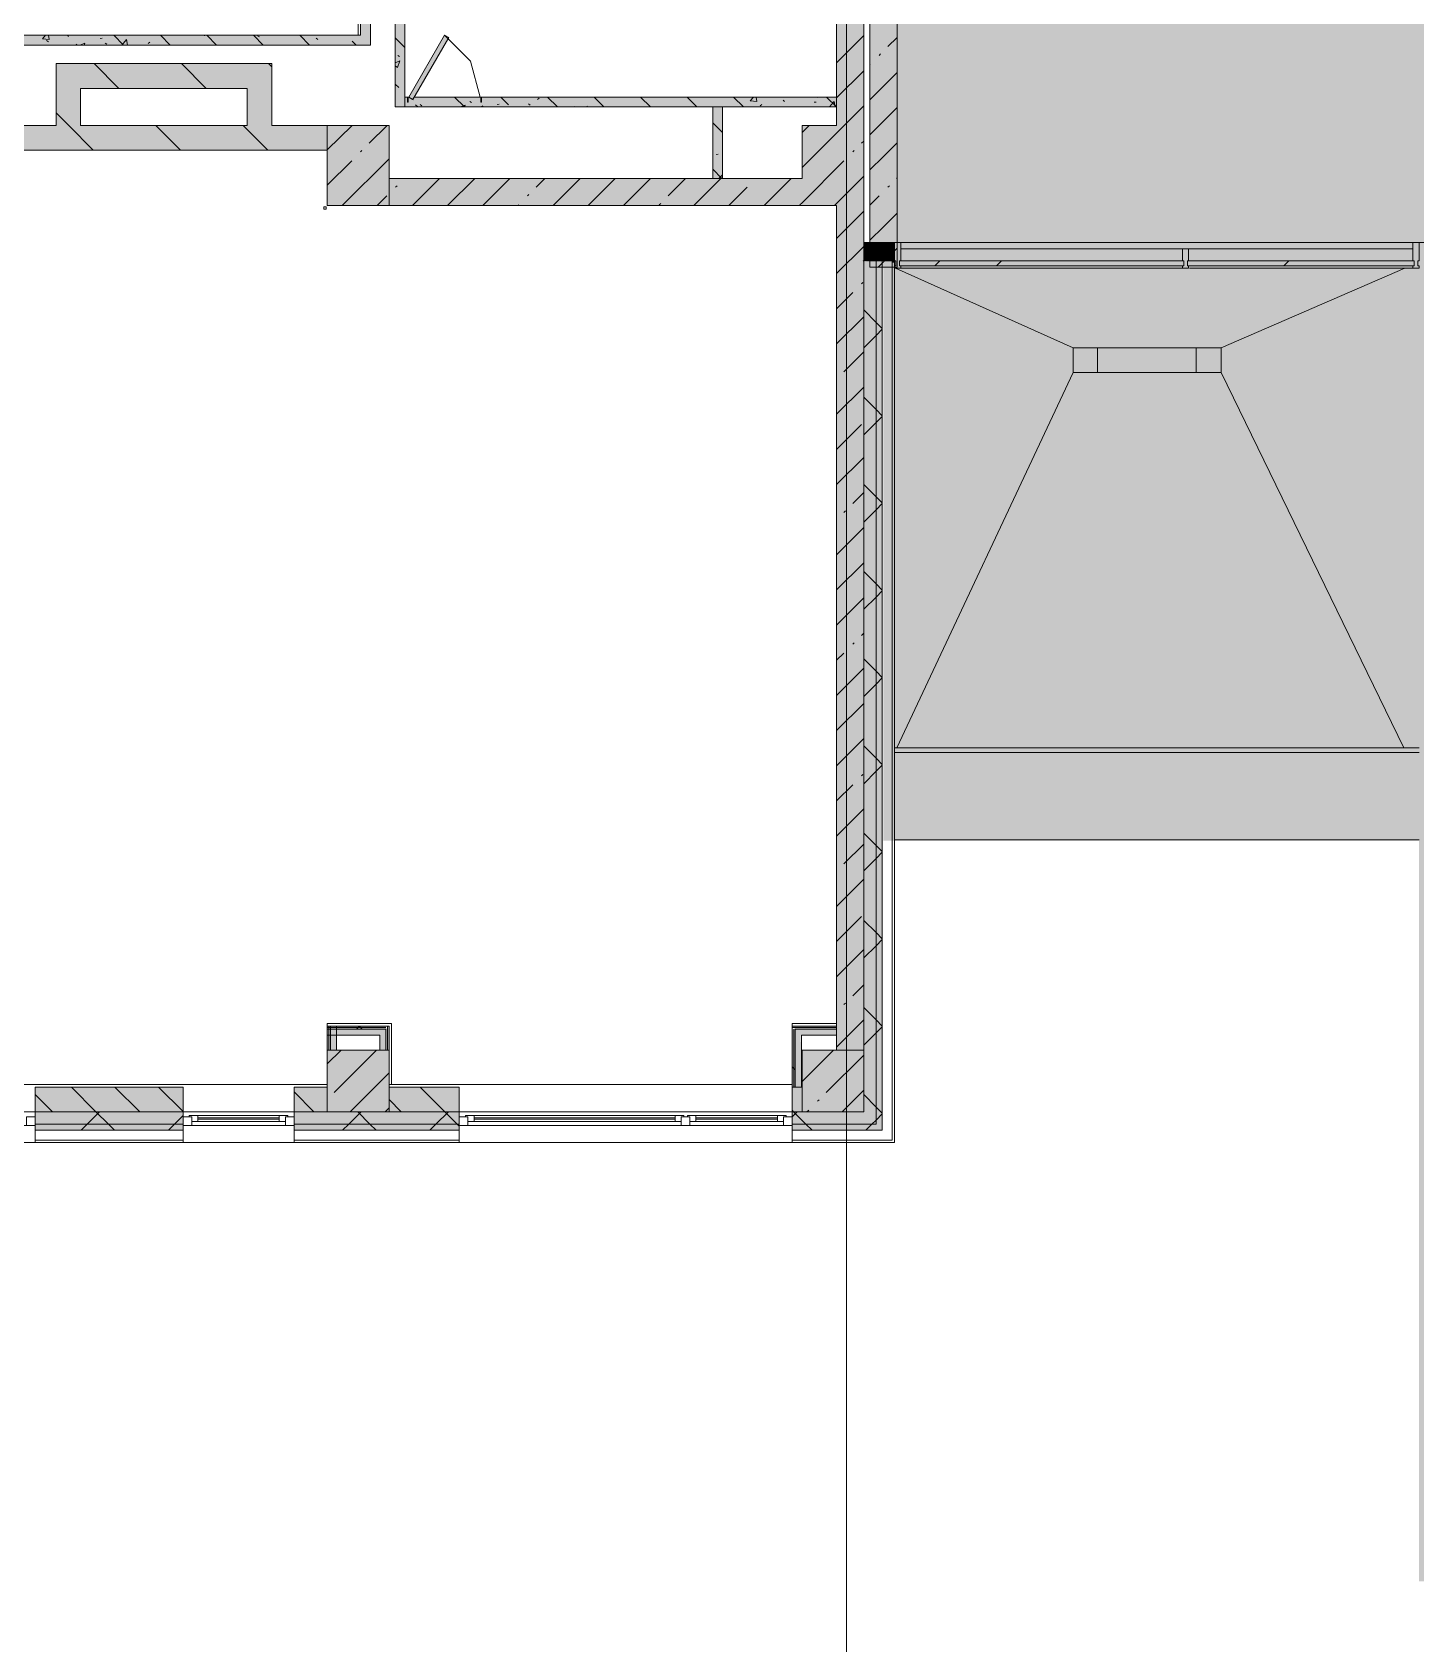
# Model space of a CAD drawing. Header units: millimetres. Extents: x -3817 to 677485, y -22715 to 103890.
# Drawn here: x 17595 to 17683.3, y -19609.9 to -19507 of the extents above; entities that cross this region are included whole.
import ezdxf

# ---------------------------------------------------------------- set-up
doc = ezdxf.new("R2010")
doc.units = ezdxf.units.MM
doc.layers.add('PDF _Геометрия', color=7, linetype='Continuous', true_color=0x1d1d1d)
doc.layers.add('PDF _Сплошная заливка', color=7, linetype='Continuous', true_color=0xffffff)

msp = doc.modelspace()

# ---------------------------------------------------------------- hatches: boundary and pattern name
at = {"layer": 'PDF _Сплошная заливка', "true_color": 0xd9d9d9, "transparency": 33554559}
for points in [[(17936.19, -19605.9), (17967.27, -19605.9), (17967.27, -19434.13), (17715.86, -19434.13), (17715.86, -19388.54), (17649.34, -19388.54), (17649.34, -19558.6), (17683.53, -19558.6), (17683.53, -19605.9), (17932.54, -19605.9)], [(17649.34, -19521.99), (17650.21, -19521.99), (17650.21, -19475.7), (17649.34, -19475.7), (17649.34, -19518.33)], [(17649.89, -19521.59), (17650.05, -19521.59), (17650.05, -19520.41), (17649.34, -19520.41), (17649.34, -19521.59)], [(17658.66, -19521.91), (17668.52, -19521.91), (17668.52, -19521.59), (17650.37, -19521.59), (17650.37, -19521.91), (17651.36, -19521.91)], [(17673.27, -19521.91), (17683.23, -19521.91), (17683.23, -19521.59), (17668.75, -19521.59), (17668.75, -19521.91), (17668.95, -19521.91)]]:
    msp.add_hatch(color=254, dxfattribs=at).paths.add_polyline_path(points)
at = {"layer": 'PDF _Сплошная заливка', "transparency": 33554559}
h = msp.add_hatch(color=256, dxfattribs=at)
h.paths.add_polyline_path([(17648.08, -19571.98), (17648.08, -19518.05), (17646.35, -19518.05), (17646.35, -19571.98)], flags=0)
h.paths.add_polyline_path([(17646.35, -19512.93), (17648.08, -19512.93), (17648.08, -19484.59), (17646.35, -19484.59), (17646.35, -19511.75)], flags=0)
for points in [[(17586.94, -19507.81), (17616.59, -19507.81), (17616.59, -19507.18), (17584.75, -19507.18), (17584.66, -19507.34), (17584.31, -19507.18), (17584.07, -19507.18), (17584.07, -19507.81), (17585.63, -19507.81)], [(17608.71, -19510.57), (17608.71, -19508.99), (17598.08, -19508.99), (17598.08, -19510.57), (17600.24, -19510.57)], [(17646.35, -19511.75), (17646.35, -19511.12), (17619.39, -19511.12), (17619.3, -19511.28), (17618.95, -19511.12), (17618.79, -19511.12), (17618.79, -19511.75), (17644.06, -19511.75)], [(17613.83, -19514.51), (17613.83, -19512.93), (17579.42, -19512.93), (17579.42, -19514.51), (17600.24, -19514.51)], [(17617.77, -19518.05), (17617.77, -19512.93), (17613.83, -19512.93), (17613.83, -19518.05), (17614.84, -19518.05)], [(17646.35, -19518.05), (17648.08, -19518.05), (17648.08, -19512.93), (17644.15, -19512.93), (17644.15, -19518.05)], [(17644.15, -19518.05), (17644.15, -19516.32), (17617.77, -19516.32), (17617.77, -19518.05), (17644.06, -19518.05)], [(17649.34, -19521.59), (17649.34, -19520.41), (17648.08, -19520.41), (17648.08, -19521.59), (17649.26, -19521.59)], [(17648.08, -19576.71), (17648.87, -19576.71), (17648.87, -19521.59), (17648.08, -19521.66), (17648.08, -19575.92)], [(17617.57, -19570.55), (17617.57, -19570.45), (17613.83, -19570.45), (17613.83, -19570.55), (17617.18, -19570.55)], [(17617.57, -19570.65), (17617.57, -19570.55), (17613.83, -19570.55), (17613.83, -19570.65), (17617.18, -19570.65)], [(17646.35, -19570.55), (17646.35, -19570.45), (17643.52, -19570.45), (17643.52, -19570.55), (17644.06, -19570.55)], [(17646.35, -19570.65), (17646.35, -19570.55), (17643.52, -19570.55), (17643.71, -19570.65), (17644.06, -19570.65)], [(17643.52, -19574.35), (17643.61, -19574.35), (17643.61, -19570.65), (17643.52, -19570.65), (17643.52, -19571.04)], [(17643.61, -19574.35), (17643.71, -19574.35), (17643.71, -19570.65), (17643.61, -19570.65), (17643.61, -19571.04)], [(17617.77, -19575.92), (17617.77, -19571.98), (17613.83, -19571.98), (17613.83, -19575.92), (17614.84, -19575.92)], [(17644.15, -19575.92), (17648.08, -19575.92), (17648.08, -19571.98), (17644.15, -19571.98), (17644.15, -19575.56)]]:
    msp.add_hatch(color=256, dxfattribs=at).paths.add_polyline_path(points)
at = {"layer": 'PDF _Сплошная заливка', "true_color": 0xe7e7e7, "transparency": 33554559}
for points in [[(17617.18, -19571.04), (17617.18, -19570.65), (17613.83, -19570.65), (17613.83, -19571.04), (17614.84, -19571.04)], [(17644.11, -19571.04), (17646.35, -19571.04), (17646.35, -19570.65), (17643.71, -19570.65), (17643.71, -19571.04), (17644.06, -19571.04)]]:
    msp.add_hatch(color=254, dxfattribs=at).paths.add_polyline_path(points)
at = {"layer": 'PDF _Сплошная заливка', "transparency": 33554559}
h = msp.add_hatch(color=256, dxfattribs=at)
h.paths.add_polyline_path([(17600.24, -19575.92), (17604.62, -19575.92), (17604.62, -19574.35), (17595.17, -19574.35), (17595.17, -19575.92)], flags=0)
h.paths.add_polyline_path([(17611.71, -19575.92), (17613.83, -19575.92), (17613.83, -19574.35), (17611.71, -19574.35), (17611.71, -19575.56)], flags=0)
h.paths.add_polyline_path([(17585.63, -19575.92), (17588.09, -19575.92), (17588.09, -19574.35), (17579.42, -19574.35), (17579.42, -19575.92)], flags=0)
h = msp.add_hatch(color=256, dxfattribs=at)
h.paths.add_polyline_path([(17643.52, -19575.92), (17644.15, -19575.92), (17644.15, -19574.35), (17643.52, -19574.35), (17643.52, -19575.56)], flags=0)
h.paths.add_polyline_path([(17617.77, -19575.92), (17622.26, -19575.92), (17622.26, -19574.35), (17617.77, -19574.35), (17617.77, -19575.56)], flags=0)
h = msp.add_hatch(color=256, dxfattribs=at)
h.paths.add_polyline_path([(17648.08, -19576.71), (17648.08, -19575.92), (17643.52, -19575.92), (17643.52, -19576.71), (17647.71, -19576.71)], flags=0)
h.paths.add_polyline_path([(17577.22, -19576.71), (17588.09, -19576.71), (17588.09, -19575.92), (17577.22, -19575.92)], flags=0)
h.paths.add_polyline_path([(17613.83, -19576.71), (17622.26, -19576.71), (17622.26, -19575.92), (17611.71, -19575.92), (17611.71, -19576.71)], flags=0)
h.paths.add_polyline_path([(17600.24, -19576.71), (17604.62, -19576.71), (17604.62, -19575.92), (17595.17, -19575.92), (17595.17, -19576.71)], flags=0)
h = msp.add_hatch(color=256, dxfattribs=at)
h.paths.add_polyline_path([(17577.22, -19577.1), (17588.09, -19577.1), (17588.09, -19576.71), (17577.22, -19576.71)], flags=0)
h.paths.add_polyline_path([(17648.87, -19577.1), (17648.87, -19576.71), (17643.52, -19576.71), (17643.52, -19577.1), (17648.08, -19577.1)], flags=0)
h.paths.add_polyline_path([(17611.71, -19577.1), (17622.26, -19577.1), (17622.26, -19576.71), (17611.71, -19576.71)], flags=0)
h.paths.add_polyline_path([(17604.62, -19577.1), (17604.62, -19576.71), (17595.17, -19576.71), (17595.17, -19577.1), (17600.24, -19577.1)], flags=0)

# ---------------------------------------------------------------- linework, layer by layer
at = {"layer": 'PDF _Геометрия', "color": 253, "lineweight": 9, "true_color": 0xaaaaaa}
for points in [[(17646.98, -19618.88), (17646.98, -19525.3), (17646.98, -19524.9), (17646.98, -19431.32)], [(17584.75, -19507.18), (17615.8, -19507.18), (17615.8, -19481.28), (17603.83, -19481.28), (17603.83, -19484.59), (17599.9, -19484.59), (17599.9, -19481.34)], [(17618.79, -19481.28), (17618.79, -19511.12), (17619.03, -19511.12)], [(17619.39, -19511.12), (17646.35, -19511.12), (17646.35, -19484.59)], [(17623.6, -19511.12), (17622.98, -19508.84), (17621.31, -19507.17)], [(17644.06, -19518.05), (17613.83, -19518.05), (17613.83, -19514.51), (17579.42, -19514.51), (17579.42, -19518.05), (17577.22, -19518.05), (17577.22, -19519.62)], [(17643.52, -19574.19), (17643.52, -19570.29), (17646.35, -19570.29), (17646.35, -19518.05)], [(17613.83, -19574.19), (17613.83, -19570.29), (17617.93, -19570.29), (17617.93, -19574.19), (17617.93, -19570.29), (17613.83, -19570.29), (17613.83, -19570.45)], [(17646.35, -19570.29), (17643.52, -19570.29), (17643.52, -19570.45)], [(17643.52, -19570.55), (17643.52, -19570.65)]]:
    msp.add_lwpolyline(points, dxfattribs=at)
at = {"layer": 'PDF _Геометрия', "color": 7, "lineweight": 9}
for points in [[(17646.35, -19467.18), (17646.35, -19481.59), (17646.35, -19484.59), (17646.35, -19511.12), (17646.35, -19511.75), (17646.35, -19512.93), (17644.15, -19512.93), (17644.15, -19516.32), (17617.77, -19516.32), (17617.77, -19518.05), (17644.15, -19518.05), (17646.35, -19518.05), (17646.35, -19571.98), (17648.08, -19571.98), (17648.08, -19518.05), (17648.08, -19512.93), (17648.08, -19484.59), (17648.08, -19481.59), (17648.08, -19467.18)], [(17649.34, -19466.95), (17648.48, -19466.95), (17648.48, -19475.7), (17648.48, -19477.27), (17648.48, -19521.99), (17649.34, -19521.99)], [(17603.83, -19481.28), (17615.96, -19481.28), (17615.96, -19507.18), (17589.03, -19507.18), (17584.75, -19507.18)], [(17589.03, -19507.81), (17616.59, -19507.81), (17616.59, -19507.18), (17616.59, -19481.28), (17618.16, -19481.28), (17618.16, -19511.75), (17618.79, -19511.75), (17618.79, -19481.28), (17623.67, -19481.28)], [(17646.35, -19508.93), (17648.08, -19507.19)], [(17649.06, -19508.46), (17649.15, -19508.37)], [(17579.42, -19514.51), (17613.83, -19514.51), (17613.83, -19512.93), (17610.29, -19512.93), (17610.29, -19508.99), (17608.71, -19508.99), (17598.08, -19508.99), (17596.51, -19508.99), (17596.51, -19512.93), (17584.07, -19512.93)], [(17600.52, -19510.57), (17598.95, -19508.99)], [(17606.09, -19510.57), (17604.52, -19508.99)], [(17610.29, -19509.2), (17610.08, -19508.99)], [(17648.48, -19509.04), (17648.5, -19509.02)], [(17646.35, -19511.17), (17648.08, -19509.44)], [(17648.48, -19511.29), (17649.34, -19510.42)], [(17618.95, -19511.12), (17618.79, -19511.12), (17618.79, -19511.75), (17618.95, -19511.75), (17623.67, -19511.75), (17646.35, -19511.75), (17646.35, -19511.12), (17623.67, -19511.12), (17619.39, -19511.12)], [(17598.89, -19514.51), (17597.32, -19512.93), (17596.51, -19512.12)], [(17644.15, -19515.62), (17646.84, -19512.93), (17648.08, -19511.68)], [(17604.46, -19514.51), (17602.89, -19512.93)], [(17610.03, -19514.51), (17608.45, -19512.93)], [(17613.83, -19514.5), (17615.41, -19512.93)], [(17616.51, -19514.07), (17617.65, -19512.93)], [(17644.15, -19513.38), (17644.57, -19512.95)], [(17648.48, -19513.53), (17649.34, -19512.67)], [(17615.95, -19514.63), (17616.04, -19514.54)], [(17647.38, -19514.63), (17647.47, -19514.54)], [(17647.94, -19514.07), (17648.08, -19513.93)], [(17613.83, -19516.75), (17615.39, -19515.2)], [(17614.78, -19518.05), (17617.77, -19515.06)], [(17644.01, -19518), (17644.15, -19517.87), (17646.82, -19515.2)], [(17648.48, -19515.78), (17649.34, -19514.91)], [(17618.75, -19516.32), (17618.75, -19516.32)], [(17619.27, -19518.05), (17621, -19516.32)], [(17621.51, -19518.05), (17623.24, -19516.32)], [(17623.76, -19518.05), (17625.49, -19516.32)], [(17627.17, -19516.88), (17627.73, -19516.32)], [(17628.25, -19518.05), (17629.98, -19516.32)], [(17630.49, -19518.05), (17632.22, -19516.32)], [(17632.74, -19518.05), (17634.47, -19516.32)], [(17635.59, -19517.44), (17636.71, -19516.32)], [(17637.23, -19518.05), (17638.96, -19516.32)], [(17641.2, -19516.32), (17641.2, -19516.32)], [(17641.72, -19518.05), (17643.45, -19516.32)], [(17646.21, -19518.05), (17648.08, -19516.17)], [(17617.02, -19518.05), (17617.63, -19517.44)], [(17618.19, -19516.88), (17618.29, -19516.79)], [(17626.61, -19517.44), (17626.7, -19517.35)], [(17639.47, -19518.05), (17640.64, -19516.88)], [(17648.48, -19518.02), (17649.06, -19517.44)], [(17626, -19518.05), (17626.05, -19518)], [(17635.03, -19518), (17635.12, -19517.91)], [(17646.35, -19520.15), (17648.08, -19518.42)], [(17648.48, -19520.27), (17649.34, -19519.4)], [(17649.34, -19520.41), (17648.08, -19520.41), (17648.08, -19521.59), (17648.08, -19521.66), (17648.08, -19575.92), (17643.52, -19575.92), (17643.52, -19577.89), (17648.08, -19577.89), (17649.89, -19577.89), (17650.05, -19577.89), (17650.05, -19558.6)], [(17646.35, -19522.4), (17648.08, -19520.66)], [(17648.08, -19521.56), (17649.23, -19520.41)], [(17648.87, -19521.59), (17649.26, -19521.59), (17649.26, -19521.66), (17649.26, -19577.1), (17648.87, -19577.1), (17648.08, -19577.1), (17643.52, -19577.1)], [(17649.26, -19521.59), (17648.87, -19521.59), (17648.08, -19521.59), (17648.87, -19521.59), (17648.87, -19521.66), (17648.87, -19576.71), (17648.08, -19576.71), (17643.52, -19576.71)], [(17648.04, -19521.61), (17648.07, -19521.58)], [(17649.01, -19521.99), (17649.34, -19521.65)], [(17646.35, -19524.64), (17647.38, -19523.61)], [(17647.94, -19523.05), (17648.03, -19522.96)], [(17649.26, -19525.9), (17648.87, -19525.51), (17648.08, -19524.72)], [(17646.35, -19526.89), (17648.08, -19525.15)], [(17648.08, -19527.13), (17648.87, -19526.34), (17649.26, -19525.95)], [(17646.82, -19528.67), (17648.08, -19527.4)], [(17646.35, -19531.38), (17648.08, -19529.64)], [(17649.26, -19531.47), (17648.87, -19531.08), (17648.08, -19530.29)], [(17646.35, -19533.62), (17647.94, -19532.03)], [(17648.08, -19532.7), (17648.87, -19531.91), (17649.26, -19531.52)], [(17646.35, -19535.87), (17648.08, -19534.13)], [(17649.26, -19537.04), (17648.87, -19536.65), (17648.08, -19535.86)], [(17647.38, -19537.08), (17648.08, -19536.38)], [(17648.08, -19538.27), (17648.87, -19537.48), (17649.26, -19537.08)], [(17646.82, -19537.65), (17646.91, -19537.55)], [(17646.35, -19540.36), (17648.08, -19538.62)], [(17646.35, -19542.6), (17648.08, -19540.87)], [(17649.26, -19542.61), (17648.87, -19542.21), (17648.08, -19541.43)], [(17646.35, -19544.85), (17648.08, -19543.11)], [(17648.08, -19543.83), (17648.87, -19543.05), (17649.26, -19542.65)], [(17647.94, -19545.5), (17648.08, -19545.36)], [(17647.38, -19546.06), (17647.47, -19545.97)], [(17646.35, -19547.09), (17646.82, -19546.63)], [(17649.26, -19548.18), (17648.87, -19547.78), (17648.08, -19546.99)], [(17646.35, -19549.34), (17648.08, -19547.6)], [(17648.08, -19549.4), (17648.87, -19548.61), (17649.26, -19548.22)], [(17646.35, -19551.58), (17648.08, -19549.85)], [(17646.35, -19553.83), (17648.08, -19552.09)], [(17649.26, -19553.74), (17648.87, -19553.35), (17648.08, -19552.56)], [(17647.94, -19554.48), (17648.03, -19554.39)], [(17648.08, -19554.97), (17648.87, -19554.18), (17649.26, -19553.79)], [(17646.35, -19556.07), (17647.38, -19555.04)], [(17646.35, -19558.32), (17648.08, -19556.58)], [(17649.89, -19558.6), (17649.89, -19577.73), (17649.26, -19577.73), (17648.08, -19577.73), (17643.52, -19577.73)], [(17649.26, -19559.31), (17648.87, -19558.92), (17648.08, -19558.13)], [(17646.82, -19560.1), (17648.08, -19558.83)], [(17648.08, -19560.54), (17648.87, -19559.75), (17649.26, -19559.35)], [(17646.35, -19562.81), (17648.08, -19561.07)], [(17646.35, -19565.05), (17647.94, -19563.46)], [(17649.26, -19564.88), (17648.87, -19564.48), (17648.08, -19563.7)], [(17648.08, -19566.1), (17648.87, -19565.32), (17649.26, -19564.92)], [(17646.35, -19567.3), (17648.08, -19565.56)], [(17647.38, -19568.51), (17648.08, -19567.81)], [(17646.82, -19569.08), (17646.91, -19568.98)], [(17646.35, -19571.79), (17648.08, -19570.05)], [(17649.26, -19570.45), (17648.87, -19570.05), (17648.08, -19569.26)], [(17617.57, -19570.55), (17617.18, -19570.55), (17613.83, -19570.55)], [(17617.57, -19571.98), (17617.57, -19570.65), (17617.18, -19570.65), (17613.83, -19570.65)], [(17613.93, -19571.98), (17613.93, -19570.45)], [(17614.03, -19571.98), (17614.03, -19570.45)], [(17615.7, -19570.65), (17615.8, -19570.55), (17615.9, -19570.45)], [(17616.06, -19570.65), (17615.96, -19570.55), (17615.86, -19570.45)], [(17617.67, -19571.98), (17617.67, -19570.45)], [(17643.52, -19570.55), (17646.35, -19570.55)], [(17643.61, -19574.35), (17643.61, -19571.04), (17643.61, -19570.65)], [(17643.71, -19574.35), (17643.71, -19571.04), (17643.71, -19570.65), (17646.35, -19570.65)], [(17648.08, -19571.67), (17648.87, -19570.88), (17649.26, -19570.49)], [(17613.83, -19572.87), (17614.72, -19571.98)], [(17614.26, -19574.69), (17616.97, -19571.98)], [(17644.15, -19573.99), (17646.15, -19571.98)], [(17643.71, -19573.25), (17643.61, -19573.15), (17643.52, -19573.05)], [(17645.69, -19574.69), (17648.08, -19572.3)], [(17588.09, -19575.92), (17588.09, -19577.89), (17590.45, -19577.89), (17588.09, -19577.89), (17595.17, -19577.89), (17595.17, -19575.92), (17588.09, -19575.92), (17588.09, -19574.35), (17579.42, -19574.35), (17579.42, -19574.19), (17580.99, -19574.19)], [(17581.58, -19574.19), (17613.83, -19574.19)], [(17615.28, -19575.92), (17617.77, -19573.43)], [(17617.77, -19574.19), (17643.52, -19574.19)], [(17644.15, -19574.19), (17644.15, -19574.35)], [(17596.28, -19575.92), (17595.17, -19574.81)], [(17600.25, -19577.1), (17599.85, -19576.71), (17599.06, -19575.92), (17597.49, -19574.35)], [(17601.85, -19575.92), (17600.27, -19574.35)], [(17604.62, -19575.91), (17603.06, -19574.35)], [(17612.98, -19575.92), (17611.71, -19574.64)], [(17618.55, -19575.92), (17617.77, -19575.14)], [(17622.26, -19576.84), (17622.12, -19576.71), (17621.33, -19575.92), (17619.76, -19574.35)], [(17645.13, -19575.25), (17645.23, -19575.16)], [(17646.7, -19575.92), (17648.08, -19574.54)], [(17649.26, -19576.01), (17648.87, -19575.62), (17648.08, -19574.83)], [(17581.58, -19577.89), (17578.46, -19577.89), (17588.09, -19577.89), (17588.09, -19575.92), (17578.64, -19575.92), (17588.09, -19575.92), (17595.17, -19575.92), (17595.17, -19577.89), (17604.62, -19577.89), (17604.62, -19575.92), (17595.17, -19575.92)], [(17595.17, -19576.24), (17594.62, -19576.24)], [(17598.11, -19577.1), (17598.5, -19576.71), (17599.29, -19575.92)], [(17603.68, -19577.1), (17604.07, -19576.71), (17604.62, -19576.16)], [(17611.71, -19575.92), (17604.62, -19575.92)], [(17605.17, -19576.24), (17604.62, -19576.24)], [(17605.01, -19576.16), (17611.31, -19576.16)], [(17605.56, -19576.16), (17605.56, -19576.55)], [(17610.76, -19576.16), (17610.76, -19576.55)], [(17611.71, -19576.24), (17611.16, -19576.24)], [(17614.81, -19577.1), (17615.21, -19576.71), (17615.99, -19575.92)], [(17616.95, -19577.1), (17616.55, -19576.71), (17615.77, -19575.92)], [(17617.52, -19575.92), (17617.77, -19575.67)], [(17620.38, -19577.1), (17620.77, -19576.71), (17621.56, -19575.92)], [(17643.52, -19575.92), (17622.26, -19575.92)], [(17622.81, -19576.24), (17622.26, -19576.24)], [(17622.65, -19576.16), (17636.59, -19576.16)], [(17623.2, -19576.16), (17623.2, -19576.55)], [(17636.04, -19576.16), (17636.04, -19576.55)], [(17636.98, -19576.24), (17636.43, -19576.24)], [(17636.82, -19576.16), (17643.12, -19576.16)], [(17637.37, -19576.16), (17637.37, -19576.55)], [(17642.57, -19576.16), (17642.57, -19576.55)], [(17643.52, -19576.24), (17642.97, -19576.24)], [(17644.79, -19577.1), (17644.39, -19576.71), (17643.6, -19575.92), (17643.52, -19575.83)], [(17643.52, -19576.24), (17643.83, -19575.92)], [(17644.46, -19575.92), (17644.57, -19575.81)], [(17648.22, -19577.1), (17648.61, -19576.71), (17648.87, -19576.45), (17649.26, -19576.06)], [(17588.09, -19576.79), (17595.17, -19576.79)], [(17595.17, -19576.71), (17604.62, -19576.71)], [(17595.17, -19577.1), (17604.62, -19577.1)], [(17604.62, -19576.79), (17611.71, -19576.79)], [(17605.56, -19576.31), (17610.76, -19576.31)], [(17610.76, -19576.39), (17605.56, -19576.39)], [(17611.71, -19576.71), (17622.26, -19576.71)], [(17611.71, -19577.1), (17622.26, -19577.1)], [(17622.26, -19576.79), (17643.52, -19576.79)], [(17623.2, -19576.31), (17636.04, -19576.31)], [(17636.04, -19576.39), (17623.2, -19576.39)], [(17637.37, -19576.31), (17642.57, -19576.31)], [(17642.57, -19576.39), (17637.37, -19576.39)], [(17592.81, -19577.89), (17595.17, -19577.89), (17592.81, -19577.89)], [(17595.17, -19577.73), (17604.62, -19577.73)], [(17600.48, -19577.89), (17596.54, -19577.89)], [(17606.78, -19577.89), (17602.84, -19577.89)], [(17613.08, -19577.89), (17609.14, -19577.89)], [(17609.35, -19577.89), (17611.71, -19577.89), (17609.35, -19577.89)], [(17611.71, -19577.73), (17622.26, -19577.73)], [(17619.38, -19577.89), (17615.44, -19577.89)], [(17625.67, -19577.89), (17621.74, -19577.89)], [(17631.97, -19577.89), (17628.04, -19577.89)], [(17638.27, -19577.89), (17634.34, -19577.89)], [(17639.42, -19577.89), (17643.36, -19577.89), (17639.42, -19577.89)], [(17644.57, -19577.89), (17640.63, -19577.89)], [(17650.05, -19577.89), (17646.93, -19577.89)]]:
    msp.add_lwpolyline(points, dxfattribs=at)
at = {"layer": 'PDF _Геометрия', "color": 8, "lineweight": 9, "true_color": 0x737373}
for points in [[(17649.34, -19521.99), (17650.21, -19521.99), (17650.21, -19498.36), (17651.55, -19498.36)], [(17649.62, -19507.9), (17650.21, -19507.31)], [(17649.34, -19510.42), (17650.21, -19509.56)], [(17649.34, -19512.67), (17650.21, -19511.8)], [(17649.34, -19514.91), (17650.21, -19514.05)], [(17650.18, -19516.32), (17650.21, -19516.29)], [(17649.62, -19516.88), (17649.72, -19516.79)], [(17649.34, -19519.4), (17650.21, -19518.54)], [(17650.05, -19521.66), (17650.05, -19520.41), (17649.34, -19520.41)], [(17650.05, -19521.12), (17649.34, -19520.42)], [(17650.21, -19520.41), (17683.53, -19520.41), (17684.15, -19520.41)], [(17649.34, -19521.65), (17650.21, -19520.78)], [(17649.89, -19558.6), (17649.89, -19521.66), (17649.89, -19521.62), (17649.89, -19521.59), (17649.34, -19521.59), (17649.89, -19521.59), (17650.05, -19521.59)], [(17649.89, -19521.62), (17650.05, -19521.62)], [(17650.05, -19558.6), (17650.05, -19521.66), (17649.89, -19521.66)], [(17668.44, -19520.81), (17650.45, -19520.81)], [(17652.63, -19521.91), (17652.95, -19521.59)], [(17656.57, -19521.91), (17656.88, -19521.59)], [(17683.15, -19520.81), (17674.07, -19520.81), (17683.15, -19520.81), (17683.15, -19521.59), (17674.07, -19521.59), (17668.83, -19521.59), (17668.83, -19520.81), (17674.07, -19520.81), (17668.83, -19520.81)], [(17674.9, -19521.91), (17675.22, -19521.59)], [(17650.19, -19552.69), (17661.45, -19528.72), (17661.45, -19527.14), (17650.12, -19522.04)], [(17650.45, -19521.91), (17650.45, -19522.04), (17650.45, -19521.91)], [(17668.44, -19521.91), (17650.45, -19521.91)], [(17668.44, -19521.91), (17668.44, -19522.04), (17668.44, -19521.91)], [(17668.83, -19521.91), (17668.83, -19522.04), (17668.83, -19521.91)], [(17683.15, -19521.91), (17674.07, -19521.91), (17668.83, -19521.91)], [(17682.64, -19522.04), (17670.9, -19527.14), (17670.9, -19528.72), (17682.57, -19552.69)], [(17683.15, -19521.91), (17683.15, -19522.04), (17683.15, -19521.91)], [(17670.9, -19527.14), (17669.32, -19527.14), (17663.02, -19527.14), (17661.45, -19527.14)], [(17663.02, -19528.72), (17663.02, -19527.14)], [(17669.32, -19527.14), (17669.32, -19528.72)], [(17661.45, -19528.72), (17663.02, -19528.72), (17669.32, -19528.72), (17670.9, -19528.72)], [(17683.55, -19552.68), (17650.05, -19552.68)], [(17683.55, -19552.98), (17650.05, -19552.98)], [(17650.05, -19558.56), (17683.54, -19558.56)]]:
    msp.add_lwpolyline(points, dxfattribs=at)
at = {"layer": 'PDF _Геометрия', "color": 9, "lineweight": 9, "true_color": 0xb7b7b7}
msp.add_lwpolyline([(17651.36, -19498.36), (17650.21, -19498.36), (17650.21, -19520.41), (17683.54, -19520.41), (17685.03, -19520.41)], dxfattribs=at)
at = {"layer": 'PDF _Геометрия', "color": 8, "lineweight": 9, "true_color": 0x787878}
for points in [[(17596.07, -19507.44), (17595.65, -19507.41), (17595.84, -19507.18)], [(17596.07, -19507.44), (17596.02, -19507.18)], [(17597.3, -19507.26), (17597.23, -19507.18)], [(17600.82, -19507.81), (17600.19, -19507.18)], [(17603.8, -19507.81), (17603.17, -19507.18)], [(17605.98, -19507.21), (17606.01, -19507.18)], [(17606.76, -19507.81), (17606.13, -19507.18)], [(17609.74, -19507.81), (17609.11, -19507.18)], [(17609.38, -19507.21), (17609.49, -19507.28)], [(17612.7, -19507.81), (17612.07, -19507.18)], [(17618.79, -19507.96), (17618.16, -19507.33)], [(17595.91, -19507.52), (17596.02, -19507.59)], [(17597.86, -19507.81), (17597.8, -19507.75)], [(17598.02, -19507.81), (17598.34, -19507.69)], [(17598.3, -19507.81), (17598.34, -19507.69)], [(17599.33, -19507.38), (17599.46, -19507.36)], [(17599.64, -19507.68), (17599.75, -19507.75)], [(17600.7, -19507.81), (17601.01, -19507.44)], [(17601.08, -19507.81), (17601.01, -19507.44)], [(17601.06, -19507.77), (17601.11, -19507.81)], [(17602.39, -19507.7), (17602.49, -19507.62)], [(17613.11, -19507.37), (17613.23, -19507.44)], [(17615.18, -19507.81), (17615.27, -19507.8)], [(17615.67, -19507.81), (17615.42, -19507.55)], [(17618.16, -19508.93), (17618.46, -19508.81)], [(17618.16, -19509.13), (17618.32, -19509.24)], [(17618.32, -19509.24), (17618.46, -19508.81)], [(17618.33, -19508.47), (17618.44, -19508.54)], [(17618.39, -19510.52), (17618.16, -19510.3)], [(17619.19, -19511.24), (17619.31, -19511.31)], [(17622.58, -19511.75), (17621.95, -19511.12)], [(17622.93, -19511.4), (17623.04, -19511.47)], [(17625.41, -19511.61), (17624.92, -19511.12)], [(17627.26, -19511.27), (17627.36, -19511.19)], [(17628.52, -19511.75), (17627.89, -19511.12)], [(17631.49, -19511.75), (17630.86, -19511.12)], [(17634.46, -19511.75), (17633.83, -19511.12)], [(17637.43, -19511.75), (17636.8, -19511.12)], [(17640.4, -19511.75), (17639.77, -19511.12)], [(17641.26, -19511.4), (17640.84, -19511.36), (17641.04, -19511.12)], [(17641.26, -19511.4), (17641.21, -19511.12)], [(17643.03, -19511.41), (17642.94, -19511.32)], [(17644.91, -19511.45), (17645.04, -19511.44)], [(17645.11, -19511.16), (17645.15, -19511.12)], [(17646.34, -19511.75), (17645.71, -19511.12)], [(17645.9, -19511.75), (17646.2, -19511.4)], [(17646.26, -19511.75), (17646.2, -19511.4)], [(17619.61, -19511.75), (17619.47, -19511.61)], [(17619.77, -19511.59), (17619.87, -19511.68)], [(17622.33, -19511.75), (17622.64, -19511.63)], [(17622.6, -19511.75), (17622.64, -19511.63)], [(17623.67, -19511.75), (17623.77, -19511.68)], [(17624.68, -19511.6), (17624.81, -19511.58)], [(17626.67, -19511.56), (17626.78, -19511.63)], [(17629.62, -19511.72), (17629.64, -19511.75)], [(17630.4, -19511.71), (17630.46, -19511.75)], [(17641.47, -19511.68), (17641.58, -19511.6)], [(17639.07, -19513.39), (17638.44, -19512.76)], [(17638.65, -19514.8), (17638.78, -19514.78)], [(17639.03, -19516.32), (17638.44, -19515.73)], [(17638.84, -19516.32), (17639.07, -19516.08)]]:
    msp.add_lwpolyline(points, dxfattribs=at)
at = {"layer": 'PDF _Геометрия', "color": 253, "lineweight": 9, "true_color": 0xaaaaaa}
for points in [[(17621.31, -19507.17), (17619.03, -19511.12), (17619.3, -19511.28), (17621.59, -19507.32)], [(17618.99, -19511.44), (17618.99, -19511.12), (17618.95, -19511.12), (17618.95, -19511.44)], [(17623.64, -19511.44), (17623.67, -19511.44), (17623.67, -19511.12), (17623.64, -19511.12)]]:
    msp.add_lwpolyline(points, close=True, dxfattribs=at)
at = {"layer": 'PDF _Геометрия', "color": 7, "lineweight": 9}
for points in [[(17608.71, -19512.93), (17598.08, -19512.93), (17598.08, -19510.57), (17608.71, -19510.57)], [(17638.44, -19511.75), (17638.44, -19516.32), (17639.07, -19516.32), (17639.07, -19511.75)], [(17617.77, -19518.05), (17617.77, -19512.93), (17613.83, -19512.93), (17613.83, -19518.05)], [(17613.75, -19518.14), (17613.6, -19518.14), (17613.6, -19518.29), (17613.75, -19518.29)], [(17617.18, -19570.45), (17613.83, -19570.45), (17613.83, -19571.04), (17617.18, -19571.04), (17617.18, -19571.98), (17617.77, -19571.98), (17617.77, -19570.45), (17617.57, -19570.45)], [(17613.83, -19570.45), (17613.83, -19571.98), (17614.42, -19571.98), (17614.42, -19570.45)], [(17644.11, -19571.04), (17646.35, -19571.04), (17646.35, -19570.45), (17643.52, -19570.45), (17643.52, -19570.65), (17643.52, -19571.04), (17643.52, -19574.35), (17644.11, -19574.35)], [(17617.77, -19571.98), (17613.83, -19571.98), (17613.83, -19575.92), (17617.77, -19575.92)], [(17648.08, -19571.98), (17644.15, -19571.98), (17644.15, -19575.92), (17648.08, -19575.92)], [(17604.62, -19575.92), (17604.62, -19574.35), (17595.17, -19574.35), (17595.17, -19575.92)], [(17613.83, -19575.92), (17613.83, -19574.35), (17611.71, -19574.35), (17611.71, -19575.92)], [(17622.26, -19575.92), (17622.26, -19574.35), (17617.77, -19574.35), (17617.77, -19575.92)], [(17644.15, -19575.92), (17644.15, -19574.35), (17643.52, -19574.35), (17643.52, -19575.92)], [(17594.62, -19576.79), (17594.62, -19576.24), (17595.17, -19576.24), (17595.17, -19576.79)], [(17604.62, -19577.89), (17604.62, -19575.92), (17611.71, -19575.92), (17611.71, -19577.89)], [(17604.62, -19576.79), (17604.62, -19576.24), (17605.17, -19576.24), (17605.17, -19576.79)], [(17611.31, -19576.16), (17605.01, -19576.16), (17605.01, -19576.24), (17605.17, -19576.24), (17605.17, -19576.55), (17611.16, -19576.55), (17611.16, -19576.24), (17611.31, -19576.24)], [(17611.16, -19576.79), (17611.16, -19576.24), (17611.71, -19576.24), (17611.71, -19576.79)], [(17611.71, -19575.92), (17611.71, -19577.89), (17622.26, -19577.89), (17622.26, -19575.92), (17613.83, -19575.92)], [(17622.26, -19577.89), (17622.26, -19575.92), (17643.52, -19575.92), (17643.52, -19577.89)], [(17622.26, -19576.79), (17622.26, -19576.24), (17622.81, -19576.24), (17622.81, -19576.79)], [(17636.59, -19576.16), (17622.65, -19576.16), (17622.65, -19576.24), (17622.81, -19576.24), (17622.81, -19576.55), (17636.43, -19576.55), (17636.43, -19576.24), (17636.59, -19576.24)], [(17636.43, -19576.79), (17636.43, -19576.24), (17636.98, -19576.24), (17636.98, -19576.79)], [(17643.12, -19576.16), (17636.82, -19576.16), (17636.82, -19576.24), (17636.98, -19576.24), (17636.98, -19576.55), (17642.97, -19576.55), (17642.97, -19576.24), (17643.12, -19576.24)], [(17642.97, -19576.79), (17642.97, -19576.24), (17643.52, -19576.24), (17643.52, -19576.79)], [(17604.62, -19577.89), (17606.99, -19577.89)], [(17626.82, -19577.89), (17630.76, -19577.89)], [(17633.12, -19577.89), (17637.06, -19577.89)]]:
    msp.add_lwpolyline(points, close=True, dxfattribs=at)
at = {"layer": 'PDF _Геометрия', "color": 8, "lineweight": 9, "true_color": 0x737373}
for points in [[(17650.37, -19521.91), (17650.37, -19521.59), (17650.45, -19521.59), (17650.45, -19520.41), (17650.05, -19520.41), (17650.05, -19521.59), (17650.13, -19521.59), (17650.13, -19521.91), (17650.05, -19521.91), (17650.05, -19522.04), (17650.45, -19522.04), (17650.45, -19521.91)], [(17683.54, -19521.91), (17683.46, -19521.91), (17683.46, -19521.59), (17683.54, -19521.59), (17683.54, -19520.41), (17683.15, -19520.41), (17683.15, -19521.59), (17683.23, -19521.59), (17683.23, -19521.91), (17683.15, -19521.91), (17683.15, -19522.04), (17683.54, -19522.04)], [(17650.37, -19521.91), (17668.52, -19521.91), (17668.52, -19521.59), (17650.37, -19521.59)], [(17650.45, -19520.81), (17668.44, -19520.81), (17668.44, -19521.59), (17650.45, -19521.59)], [(17668.83, -19521.91), (17668.75, -19521.91), (17668.75, -19521.59), (17668.83, -19521.59), (17668.83, -19520.81), (17668.44, -19520.81), (17668.44, -19521.59), (17668.52, -19521.59), (17668.52, -19521.91), (17668.44, -19521.91), (17668.44, -19522.04), (17668.83, -19522.04)], [(17668.75, -19521.91), (17683.23, -19521.91), (17683.23, -19521.59), (17668.75, -19521.59)], [(17650.45, -19522.04), (17668.44, -19522.04)], [(17668.88, -19522.04), (17674.07, -19522.04)], [(17674.07, -19522.04), (17683.15, -19522.04)], [(17663.02, -19528.72), (17663.02, -19527.14), (17661.45, -19527.14), (17661.45, -19528.72)], [(17670.9, -19528.72), (17670.9, -19527.14), (17669.32, -19527.14), (17669.32, -19528.72)]]:
    msp.add_lwpolyline(points, close=True, dxfattribs=at)
at = {"layer": 'PDF _Геометрия', "color": 9, "lineweight": 9, "true_color": 0xb7b7b7}
for points in [[(17663.02, -19528.72), (17663.02, -19527.14), (17661.45, -19527.14), (17661.45, -19528.72)], [(17663.02, -19527.14), (17663.02, -19528.72), (17661.45, -19528.72), (17661.45, -19527.14)], [(17670.9, -19528.72), (17670.9, -19527.14), (17669.32, -19527.14), (17669.32, -19528.72)], [(17670.9, -19527.14), (17670.9, -19528.72), (17669.32, -19528.72), (17669.32, -19527.14)]]:
    msp.add_lwpolyline(points, close=True, dxfattribs=at)
at = {"layer": 'PDF _Сплошная заливка', "lineweight": 35, "transparency": 33554559}
for points in [[(17649.34, -19521.99), (17649.34, -19475.7), (17648.48, -19521.99), (17648.48, -19475.7)], [(17616.59, -19507.18), (17616.59, -19481.28), (17615.96, -19507.18), (17615.96, -19481.28)], [(17618.79, -19511.75), (17618.79, -19481.28), (17618.16, -19511.75), (17618.16, -19481.28)], [(17598.08, -19512.93), (17598.08, -19508.99), (17596.51, -19512.93), (17596.51, -19508.99)], [(17610.29, -19512.93), (17610.29, -19508.99), (17608.71, -19512.93), (17608.71, -19508.99)], [(17639.07, -19516.32), (17639.07, -19511.75), (17638.44, -19516.32), (17638.44, -19511.75)], [(17649.26, -19577.1), (17649.26, -19521.66), (17648.87, -19577.1), (17648.87, -19521.66)], [(17613.93, -19571.98), (17613.93, -19570.45), (17613.83, -19571.98), (17613.83, -19570.45)], [(17614.03, -19571.98), (17614.03, -19570.45), (17613.93, -19571.98), (17613.93, -19570.45)], [(17617.67, -19571.98), (17617.67, -19570.45), (17617.57, -19571.98), (17617.57, -19570.65)], [(17617.77, -19571.98), (17617.77, -19570.45), (17617.67, -19571.98), (17617.67, -19570.45)]]:
    msp.add_solid(points, dxfattribs=at)
at = {"layer": 'PDF _Сплошная заливка', "color": 254, "lineweight": 35, "true_color": 0xe2e2e2, "transparency": 33554559}
msp.add_solid([(17619.3, -19511.28), (17621.59, -19507.32), (17619.03, -19511.12), (17621.31, -19507.17)], dxfattribs=at)
at = {"layer": 'PDF _Сплошная заливка', "color": 254, "lineweight": 35, "true_color": 0xe7e7e7, "transparency": 33554559}
for points in [[(17614.42, -19571.98), (17614.42, -19570.45), (17614.03, -19571.98), (17614.03, -19570.45)], [(17617.57, -19571.98), (17617.57, -19570.65), (17617.18, -19571.98), (17617.18, -19570.65)], [(17643.71, -19574.35), (17644.11, -19574.35), (17643.71, -19571.04), (17644.06, -19571.04)]]:
    msp.add_solid(points, dxfattribs=at)

doc.saveas('drawing.dxf')
